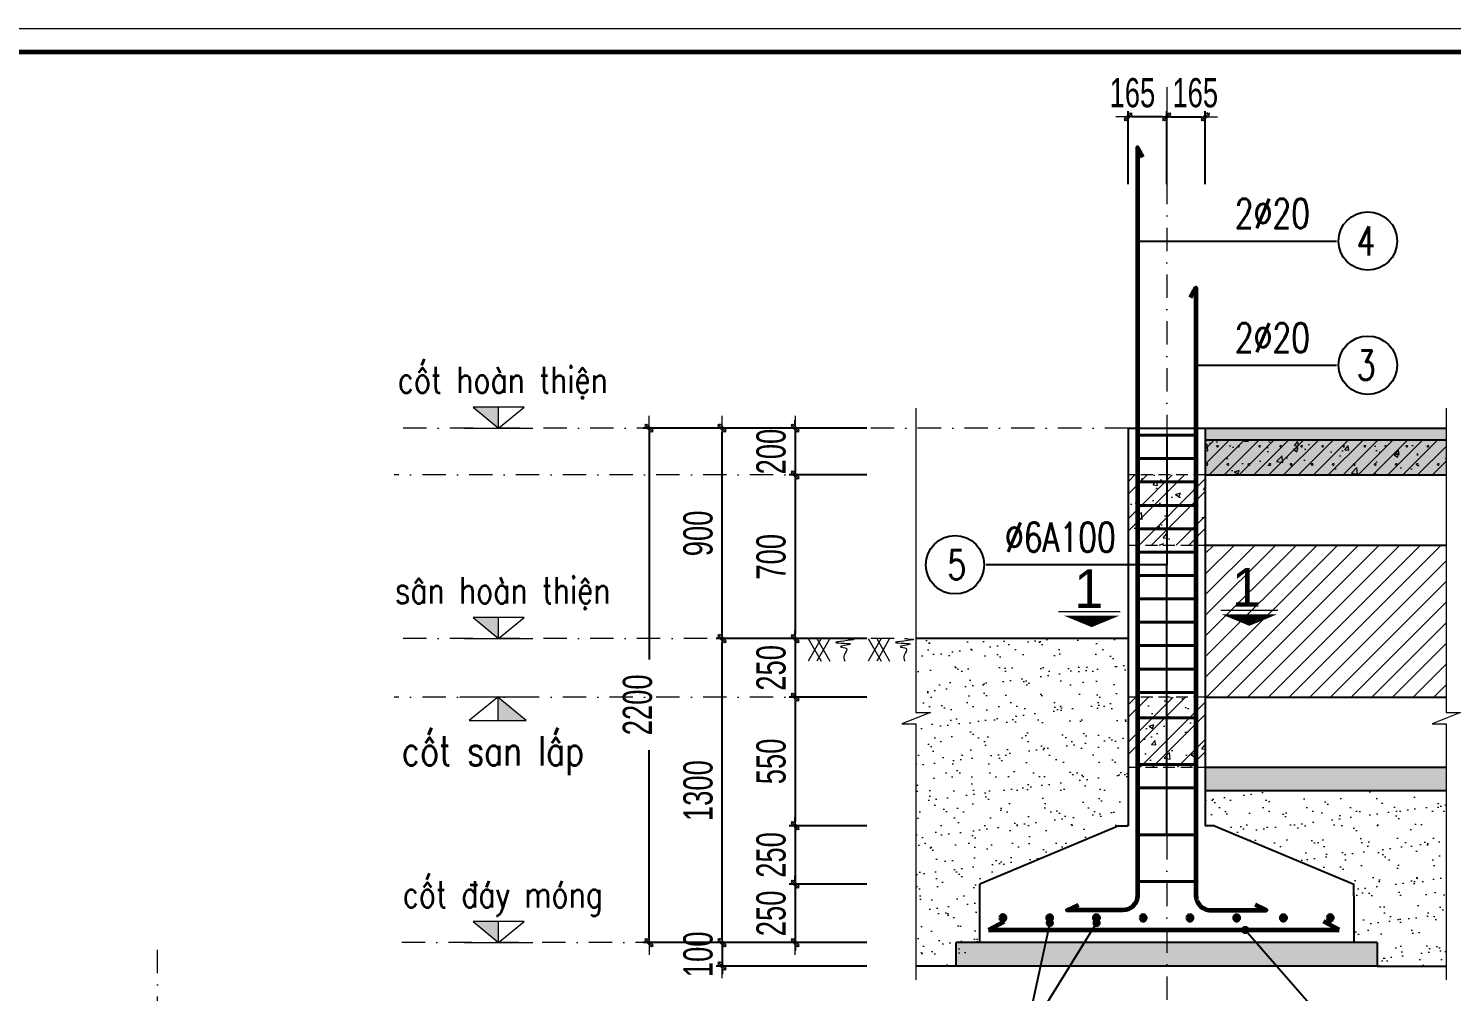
# Model space of a CAD drawing. Header units: millimetres. Extents: x -178395 to 493851, y -561170 to -280028.
# Drawn here: x -61469 to -55382, y -454784 to -450665 of the extents above; entities that cross this region are included whole.
import ezdxf
from ezdxf.enums import TextEntityAlignment as Align

# ---------------------------------------------------------------- set-up
doc = ezdxf.new("R2010")
doc.units = ezdxf.units.MM
doc.header["$MEASUREMENT"] = 0
doc.header["$PDMODE"] = 32
doc.linetypes.add('DASHDOT', pattern=[1, 0.5, -0.25, 0, -0.25])
doc.linetypes.add('HIDDEN', pattern=[0.375, 0.25, -0.125])
doc.layers.get('Defpoints').update_dxf_attribs({"color": 1})
for name, color, linetype, lineweight in [('Khungten_LCDI', 7, 'Continuous', 5), ('LC Dim', 8, 'Continuous', 18), ('LC Hatch', 252, 'Continuous', 9), ('LC Khac', 4, 'Continuous', 9), ('LC MANH DUT', 35, 'HIDDEN', 5), ('LC Net dam2', 6, 'Continuous', 40), ('LC Net dam3', 1, 'Continuous', 60), ('LC Net manh', 133, 'Continuous', 5), ('LC Net thay', 63, 'Continuous', 25), ('LC Net truc', 79, 'DASHDOT', 13), ('LC Text1', 3, 'Continuous', 20), ('LC Text2', 7, 'Continuous', 25)]:
    doc.layers.add(name, color=color, linetype=linetype, lineweight=lineweight)
doc.styles.add('HOATBIF', font='hoatbif.shx', dxfattribs={"width": 0.7})
doc.styles.add('Khungten', font='VHAVAN.TTF', dxfattribs={"width": 0.9, "height": 5000})
doc.styles.add('LC 1', font='VHAVANB.TTF')
doc.styles.add('LC 3', font='vnsimli.shx', dxfattribs={"width": 0.75})
doc.styles.add('T1', font='Vnsimli.shx', dxfattribs={"width": 0.8})
doc.styles.add('Title', font='VHBLACK.TTF', dxfattribs={"width": 0.8})
doc.dimstyles.new('1-100(1-50)', dxfattribs={"dimscale": 50, "dimtxt": 2.5, "dimasz": 0.35, "dimexe": 0.5, "dimexo": 0, "dimgap": 0.8, "dimtad": 1, "dimdec": 0, "dimzin": 0, "dimdsep": 46, "dimtxsty": 'HOATBIF', "dimblk1": 'DOT', "dimblk2": 'DOT', "dimsah": 1, "dimcen": -1, "dimdle": 1, "dimclrd": 256, "dimclre": 256, "dimclrt": 4, "dimadec": 3, "dimazin": 2, "dimtfac": 0.333333, "dimtdec": 0, "dimtix": 1, "dimtmove": 2, "dimatfit": 3, "dimldrblk": 'DOT', "dimfxl": 1, "dimtvp": 0.833333, "dimtolj": 1, "dimtzin": 0, "dimarcsym": 0})
pattern_1 = [(50, (-3e-10, -3e-10), (215.178055, -18.82564), [22.5, -247.5]), (355, (-3e-10, -3e-10), (-41.6254, 225.65764), [18, -198]), (100.4514, (17.93, -1.57), (173.55281, 206.83186), [19.12206, -210.34263]), (46.1842, (-3e-10, 60), (320.17231, -49.6557), [33.75, -371.25]), (96.6356, (26.68, 55.86), (280.39881, 292.23536), [28.68309, -315.5139]), (351.1842, (-3e-10, 60), (280.39858, 292.23558), [27, -297]), (21, (30, 45), (179.072116, -120.78567), [22.5, -247.5]), (326, (30, 45), (72.9946, 217.54501), [18, -198]), (71.4514, (44.92, 34.93), (252.06679, 96.75915), [19.12206, -210.34263]), (37.5, (-3e-10, -3e-10), (3.647957, 99.868156), [0, -195.6, 0, -201, 0, -198.75]), (7.5, (-3e-10, -3e-10), (78.92086, 118.323514), [0, -114.6, 0, -191.1, 0, -75.75]), (327.5, (-66.9, -3e-10), (160.146731, -6.766462), [0, -75, 0, -234, 0, -310.5]), (317.5, (-96.9, -3e-10), (174.95585, 30.031495), [0, -97.5, 0, -155.4, 0, -220.5]), (45, (-3e-10, -3e-10), (-79.549513, 79.549513), []), (45, (53.03, -3e-10), (-79.549513, 79.549513), [])]
pattern_2 = [(0, (0, 0), (0, 5.196152424), [0.125, -2.875]), (0, (0, 0.2165), (0, 5.196152424), [0.125, -2.875]), (120, (0, 0), (-4.5, -2.59807621), [0.125, -2.875]), (120, (0.1875, 0.108), (-4.5, -2.59807621), [0.125, -2.875]), (0, (1.5, 2.598), (0, 5.196152424), [0.125, -2.875]), (0, (1.5, 2.8146), (0, 5.196152424), [0.125, -2.875]), (120, (1.5, 2.598), (-4.5, -2.59807621), [0.125, -2.875]), (120, (1.6875, 2.7063), (-4.5, -2.59807621), [0.125, -2.875]), (60, (0.125, 0), (-4.5, 2.59807621), [0.125, -2.875]), (60, (-0.0625, 0.108), (-4.5, 2.59807621), [0.125, -2.875]), (60, (1.625, -2.598), (-4.5, 2.59807621), [0.125, -2.875]), (60, (1.4375, -2.49), (-4.5, 2.59807621), [0.125, -2.875]), (45, (0, 0), (-1.060660172, 1.060660172), []), (50, (0, 0), (7.172601826, -0.62752135), [0.75, -8.25]), (355, (0, 0), (-1.38751334, 7.52192134), [0.6, -6.6]), (100.4514, (0.598, -0.052), (5.78509382, 6.89439542), [0.6374019, -7.01142112]), (46.1842, (0, 2), (10.67241049, -1.65519014), [1.125, -12.375]), (96.6356, (0.889, 1.862), (9.34662706, 9.7411787), [0.95610288, -10.51713]), (351.1842, (0, 2), (9.34661945, 9.741186), [0.9, -9.9]), (21, (1, 1.5), (5.96907052, -4.02618891), [0.75, -8.25]), (326, (1, 1.5), (2.43315332, 7.25150045), [0.6, -6.6]), (71.4514, (1.4974, 1.1645), (8.40222629, 3.22530497), [0.6374019, -7.01142112]), (37.5, (0, 0), (0.121598553, 3.328938538), [0, -6.52, 0, -6.7, 0, -6.625]), (7.5, (0, 0), (2.630695374, 3.94411712), [0, -3.82, 0, -6.37, 0, -2.525]), (327.5, (-2.23, 0), (5.338224362, -0.225548717), [0, -2.5, 0, -7.8, 0, -10.35]), (317.5, (-3.23, 0), (5.831861693, 1.001049823), [0, -3.25, 0, -5.18, 0, -7.35])]

# ---------------------------------------------------------------- blocks, each defined once
blk = doc.blocks.new('lcdi fix')
at = {"layer": 'Defpoints', "lineweight": 0}
blk.add_lwpolyline([(-1200, -14850), (-1200, 14850), (40800, 14850), (40800, -14850)], close=True, dxfattribs=at)
at = {"layer": 'Khungten_LCDI', "color": 5, "lineweight": 60}
blk.add_lwpolyline([(0, -14650), (0, 14650), (40600, 14650), (40600, -14650)], close=True, dxfattribs=at)
at = {"color": 7, "style": 'Khungten', "width": 0.8}
for tag, p in [('REVISION', (39499, -10746)), ('NGAYHT', (39546, -11609))]:
    blk.add_attdef(tag, text='', height=200, dxfattribs=at).set_placement(p, align=Align.CENTER)
at = {"layer": 'LC Text1', "color": 3, "style": 'LC 1', "width": 1.834006}
for tag, p, p2 in [('TENBANVE1', (36913, -8886), (40339, -8886)), ('TENBANVE2', (36913, -9562), (40339, -9562))]:
    blk.add_attdef(tag, text='', height=250, dxfattribs=at).set_placement(p, p2, align=Align.FIT)
at = {"layer": 'LC Text1', "style": 'Title', "width": 0.7}
blk.add_attdef('SOBANVE', text='', height=250, dxfattribs=at).set_placement((39562, -13896), align=Align.CENTER)
blk = doc.blocks.new('DOT')
at = {"layer": 'LC Dim'}
blk.add_line((-3, 0), (3, 0), dxfattribs=at)
at = {"layer": 'LC Dim', "color": 4}
blk.add_line((-1, -1), (1, 1), dxfattribs=at)
blk.add_lwpolyline([(0.5, 1), (-1, -0.5), (-0.5, -1), (1, 0.5)], close=True, dxfattribs=at)
blk = doc.blocks.new('*D233')
at = {"layer": 'Defpoints', "color": 0, "ltscale": 2, "transparency": 16777216}
for p in [(-56765.3, -451043.4), (-56765.3, -451331.6), (-56600.3, -451331.6)]:
    blk.add_point(p, dxfattribs=at)
at = {"layer": 'LC Dim', "lineweight": -2, "ltscale": 2, "transparency": 16777216}
for p, q in [((-56765.3, -451331.6), (-56765.3, -451018.4)), ((-56617.8, -451043.4), (-56747.8, -451043.4)), ((-56600.3, -451331.6), (-56600.3, -451018.4))]:
    blk.add_line(p, q, dxfattribs=at)
at = {"layer": 'LC Dim', "lineweight": -2, "ltscale": 2, "transparency": 16777216, "xscale": 17.5, "yscale": 17.5, "zscale": 17.5, "rotation": 180}
blk.add_blockref('DOT', (-56765.3, -451043.4), dxfattribs=at)
at = {"layer": 'LC Dim', "lineweight": -2, "ltscale": 2, "transparency": 16777216, "xscale": 17.5, "yscale": 17.5, "zscale": 17.5}
blk.add_blockref('DOT', (-56600.3, -451043.4), dxfattribs=at)
at = {"layer": 'LC Dim', "color": 4, "ltscale": 2, "transparency": 16777216, "insert": (-56747.1, -450940.9), "char_height": 125, "attachment_point": 5, "style": 'HOATBIF'}
blk.add_mtext('\\A1;165', dxfattribs=at)
blk = doc.blocks.new('_Dot')
at = {"color": 0, "linetype": 'ByBlock', "lineweight": -2}
blk.add_line((-0.5, 0), (-1, 0), dxfattribs=at)
at = {"color": 0, "linetype": 'ByBlock', "const_width": 0.5}
blk.add_lwpolyline([(-0.25, 0, 1), (0.25, 0, 1)], format="xyb", close=True, dxfattribs=at)
blk = doc.blocks.new('*D189')
at = {"layer": 'Defpoints', "color": 0, "ltscale": 2, "transparency": 16777216}
for p in [(-56435.3, -451043.4), (-56600.3, -451331.6), (-56435.3, -451331.6)]:
    blk.add_point(p, dxfattribs=at)
at = {"layer": 'LC Dim', "lineweight": -2, "ltscale": 2, "transparency": 16777216}
for p, q in [((-56600.3, -451331.6), (-56600.3, -451018.4)), ((-56582.8, -451043.4), (-56452.8, -451043.4)), ((-56435.3, -451331.6), (-56435.3, -451018.4))]:
    blk.add_line(p, q, dxfattribs=at)
at = {"layer": 'LC Dim', "lineweight": -2, "ltscale": 2, "transparency": 16777216, "xscale": 17.5, "yscale": 17.5, "zscale": 17.5, "rotation": 180}
blk.add_blockref('DOT', (-56600.3, -451043.4), dxfattribs=at)
at = {"layer": 'LC Dim', "lineweight": -2, "ltscale": 2, "transparency": 16777216, "xscale": 17.5, "yscale": 17.5, "zscale": 17.5}
blk.add_blockref('DOT', (-56435.3, -451043.4), dxfattribs=at)
at = {"layer": 'LC Dim', "color": 4, "ltscale": 2, "transparency": 16777216, "insert": (-56478.1, -450940.9), "char_height": 125, "attachment_point": 5, "style": 'HOATBIF'}
blk.add_mtext('\\A1;165', dxfattribs=at)
blk = doc.blocks.new('theptron1')
at = {"layer": 'LC Net dam3'}
for p, q in [((-0.5, 0), (0.5, 0)), ((-0.35, 0.35), (0.35, -0.35)), ((0.35, 0.35), (-0.35, -0.35)), ((0, 0.5), (0, -0.5))]:
    blk.add_line(p, q, dxfattribs=at)
blk.add_circle((0, 0), 0.5, dxfattribs=at)
blk = doc.blocks.new('*U128')
at = {"layer": 'LC Dim', "xscale": 19.6923076923333, "yscale": 19.6923076923333, "zscale": 19.6923076923333}
blk.add_blockref('theptron1', (0, 0), dxfattribs=at)
blk = doc.blocks.new('*U127')
at = {"layer": 'LC Dim', "color": 0, "linetype": 'ByBlock', "lineweight": -2}
for p in [(0, 0), (200, 0), (400, 0), (600, 0), (800, 0), (1000, 0), (1200, 0)]:
    blk.add_blockref('*U128', p, dxfattribs=at)
at = {"layer": 'LC Dim', "color": 0, "linetype": 'ByBlock', "lineweight": -2, "transparency": 16777216}
blk.add_blockref('*U128', (1400, 0), dxfattribs=at)
blk = doc.blocks.new('*D195')
at = {"layer": 'Defpoints', "color": 0, "ltscale": 2, "transparency": 16777216}
for p in [(-57883.3, -454574.8), (-58502.1, -454674.8), (-57883.3, -454674.8)]:
    blk.add_point(p, dxfattribs=at)
at = {"layer": 'LC Dim', "lineweight": -2, "ltscale": 2, "transparency": 16777216}
for p, q in [((-57883.3, -454574.8), (-58527.1, -454574.8)), ((-58502.1, -454557.3), (-58502.1, -454539.8)), ((-58502.1, -454574.8), (-58502.1, -454674.8)), ((-57883.3, -454674.8), (-58527.1, -454674.8)), ((-58502.1, -454692.3), (-58502.1, -454709.8))]:
    blk.add_line(p, q, dxfattribs=at)
at = {"layer": 'LC Dim', "lineweight": -2, "ltscale": 2, "transparency": 16777216, "xscale": 17.5, "yscale": 17.5, "zscale": 17.5}
for p, rotation in [((-58502.1, -454574.8), 270), ((-58502.1, -454674.8), 90)]:
    blk.add_blockref('DOT', p, dxfattribs=dict(at, rotation=rotation))
at = {"layer": 'LC Dim', "color": 4, "ltscale": 2, "transparency": 16777216, "insert": (-58604.6, -454624.8), "char_height": 125, "attachment_point": 5, "rotation": 90, "style": 'HOATBIF'}
blk.add_mtext('\\A1;100', dxfattribs=at)
blk = doc.blocks.new('*D196')
at = {"layer": 'Defpoints', "color": 0, "ltscale": 2, "transparency": 16777216}
for p in [(-58502.1, -453274.8), (-57883.3, -453274.8), (-57883.3, -454574.8)]:
    blk.add_point(p, dxfattribs=at)
at = {"layer": 'LC Dim', "lineweight": -2, "ltscale": 2, "transparency": 16777216}
for p, q in [((-57883.3, -453274.8), (-58527.1, -453274.8)), ((-58502.1, -454557.3), (-58502.1, -453292.3)), ((-57883.3, -454574.8), (-58527.1, -454574.8))]:
    blk.add_line(p, q, dxfattribs=at)
at = {"layer": 'LC Dim', "lineweight": -2, "ltscale": 2, "transparency": 16777216, "xscale": 17.5, "yscale": 17.5, "zscale": 17.5}
for p, rotation in [((-58502.1, -453274.8), 90), ((-58502.1, -454574.8), 270)]:
    blk.add_blockref('DOT', p, dxfattribs=dict(at, rotation=rotation))
at = {"layer": 'LC Dim', "color": 4, "ltscale": 2, "transparency": 16777216, "insert": (-58604.6, -453924.8), "char_height": 125, "attachment_point": 5, "rotation": 90, "style": 'HOATBIF'}
blk.add_mtext('\\A1;1300', dxfattribs=at)
blk = doc.blocks.new('*D197')
at = {"layer": 'Defpoints', "color": 0, "ltscale": 2, "transparency": 16777216}
for p in [(-58502.1, -452374.8), (-57883.3, -452374.8), (-57883.3, -453274.8)]:
    blk.add_point(p, dxfattribs=at)
at = {"layer": 'LC Dim', "lineweight": -2, "ltscale": 2, "transparency": 16777216}
for p, q in [((-57883.3, -452374.8), (-58527.1, -452374.8)), ((-58502.1, -453257.3), (-58502.1, -452392.3)), ((-57883.3, -453274.8), (-58527.1, -453274.8))]:
    blk.add_line(p, q, dxfattribs=at)
at = {"layer": 'LC Dim', "lineweight": -2, "ltscale": 2, "transparency": 16777216, "xscale": 17.5, "yscale": 17.5, "zscale": 17.5}
for p, rotation in [((-58502.1, -452374.8), 90), ((-58502.1, -453274.8), 270)]:
    blk.add_blockref('DOT', p, dxfattribs=dict(at, rotation=rotation))
at = {"layer": 'LC Dim', "color": 4, "ltscale": 2, "transparency": 16777216, "insert": (-58604.6, -452824.8), "char_height": 125, "attachment_point": 5, "rotation": 90, "style": 'HOATBIF'}
blk.add_mtext('\\A1;900', dxfattribs=at)
blk = doc.blocks.new('Caodo1')
at = {"layer": 'LC Text1'}
blk.add_hatch(color=4, dxfattribs=at).paths.add_polyline_path([(0, 200), (0, 0), (243, 200)])
at = {"layer": 'LC Text1', "color": 4}
for p, q in [((0, 0), (0, 200)), ((324, 0), (-324, 0))]:
    blk.add_line(p, q, dxfattribs=at)
blk.add_lwpolyline([(-243, 200), (243, 200), (0, 0), (0, 0)], close=True, dxfattribs=at)
at = {"layer": 'LC Text1', "color": 4, "style": 'T1', "width": 0.8}
blk.add_attdef('%%P0,00', text='', height=250, dxfattribs=at).set_placement((-39, 460), align=Align.MIDDLE_CENTER)
blk = doc.blocks.new('mat dat')
at = {"layer": 'LC Net manh'}
for p, q in [((2, 0), (3.73, -3)), ((3.73, 0), (2, -3)), ((3.15, 0), (4.88, -3)), ((4.88, 0), (3.15, -3))]:
    blk.add_line(p, q, dxfattribs=at)
blk.add_spline([(0, 0), (-1.21, -0.12), (1.21, -0.52), (-0.75, -0.75), (0.58, -1.1), (-0.23, -1.33), (0.06, -2.19), (0, -3)], degree=3, dxfattribs=at)
blk = doc.blocks.new('*U126')
at = {"layer": 'LC Khac', "xscale": 32.00000000005184, "yscale": 32.00000000005184, "zscale": 32.00000000005184}
blk.add_blockref('mat dat', (-56.7, 48), dxfattribs=at)
blk = doc.blocks.new('*U125')
at = {"layer": 'LC Dim', "color": 0, "linetype": 'ByBlock', "lineweight": -2}
for p in [(0, 0), (256, 0)]:
    blk.add_blockref('*U126', p, dxfattribs=at)
blk = doc.blocks.new('*D198')
at = {"layer": 'Defpoints', "color": 0, "ltscale": 2, "transparency": 16777216}
for p in [(-57883.3, -452374.8), (-58814.6, -454574.8), (-57883.3, -454574.8)]:
    blk.add_point(p, dxfattribs=at)
at = {"layer": 'LC Dim', "lineweight": -2, "ltscale": 2, "transparency": 16777216}
for p, q in [((-57883.3, -452374.8), (-58839.6, -452374.8)), ((-58814.6, -452392.3), (-58814.6, -453363.8)), ((-58814.6, -454557.3), (-58814.6, -453752.1)), ((-57883.3, -454574.8), (-58839.6, -454574.8))]:
    blk.add_line(p, q, dxfattribs=at)
at = {"layer": 'LC Dim', "lineweight": -2, "ltscale": 2, "transparency": 16777216, "xscale": 17.5, "yscale": 17.5, "zscale": 17.5}
for p, rotation in [((-58814.6, -452374.8), 90), ((-58814.6, -454574.8), 270)]:
    blk.add_blockref('DOT', p, dxfattribs=dict(at, rotation=rotation))
at = {"layer": 'LC Dim', "color": 4, "ltscale": 2, "transparency": 16777216, "insert": (-58863.6, -453557.9), "char_height": 125, "attachment_point": 5, "rotation": 90, "style": 'HOATBIF'}
blk.add_mtext('\\A1;2200', dxfattribs=at)
blk = doc.blocks.new('*D199')
at = {"layer": 'Defpoints', "color": 0, "transparency": 16777216}
for p in [(-57883.3, -453524.8), (-58189.6, -454074.8), (-57883.3, -454074.8)]:
    blk.add_point(p, dxfattribs=at)
at = {"layer": 'LC Dim', "lineweight": -2, "transparency": 16777216}
for p, q in [((-57883.3, -453524.8), (-58214.6, -453524.8)), ((-58189.6, -453542.3), (-58189.6, -454057.3)), ((-57883.3, -454074.8), (-58214.6, -454074.8))]:
    blk.add_line(p, q, dxfattribs=at)
at = {"layer": 'LC Dim', "lineweight": -2, "transparency": 16777216, "xscale": 17.5, "yscale": 17.5, "zscale": 17.5}
for p, rotation in [((-58189.6, -453524.8), 90), ((-58189.6, -454074.8), 270)]:
    blk.add_blockref('DOT', p, dxfattribs=dict(at, rotation=rotation))
at = {"layer": 'LC Dim', "color": 4, "transparency": 16777216, "insert": (-58292.1, -453799.8), "char_height": 125, "attachment_point": 5, "rotation": 90, "style": 'HOATBIF'}
blk.add_mtext('\\A1;550', dxfattribs=at)
blk = doc.blocks.new('*D200')
at = {"layer": 'Defpoints', "color": 0, "transparency": 16777216}
for p in [(-57883.3, -454074.8), (-58189.6, -454324.8), (-57883.3, -454324.8)]:
    blk.add_point(p, dxfattribs=at)
at = {"layer": 'LC Dim', "lineweight": -2, "transparency": 16777216}
for p, q in [((-57883.3, -454074.8), (-58214.6, -454074.8)), ((-58189.6, -454057.3), (-58189.6, -454039.8)), ((-58189.6, -454074.8), (-58189.6, -454324.8)), ((-57883.3, -454324.8), (-58214.6, -454324.8)), ((-58189.6, -454342.3), (-58189.6, -454359.8))]:
    blk.add_line(p, q, dxfattribs=at)
at = {"layer": 'LC Dim', "lineweight": -2, "transparency": 16777216, "xscale": 17.5, "yscale": 17.5, "zscale": 17.5}
for p, rotation in [((-58189.6, -454074.8), 270), ((-58189.6, -454324.8), 90)]:
    blk.add_blockref('DOT', p, dxfattribs=dict(at, rotation=rotation))
at = {"layer": 'LC Dim', "color": 4, "transparency": 16777216, "insert": (-58292.1, -454199.8), "char_height": 125, "attachment_point": 5, "rotation": 90, "style": 'HOATBIF'}
blk.add_mtext('\\A1;250', dxfattribs=at)
blk = doc.blocks.new('*D201')
at = {"layer": 'Defpoints', "color": 0, "transparency": 16777216}
for p in [(-57883.3, -454324.8), (-58189.6, -454574.8), (-57883.3, -454574.8)]:
    blk.add_point(p, dxfattribs=at)
at = {"layer": 'LC Dim', "lineweight": -2, "transparency": 16777216}
for p, q in [((-57883.3, -454324.8), (-58214.6, -454324.8)), ((-58189.6, -454307.3), (-58189.6, -454289.8)), ((-58189.6, -454324.8), (-58189.6, -454574.8)), ((-57883.3, -454574.8), (-58214.6, -454574.8)), ((-58189.6, -454592.3), (-58189.6, -454609.8))]:
    blk.add_line(p, q, dxfattribs=at)
at = {"layer": 'LC Dim', "lineweight": -2, "transparency": 16777216, "xscale": 17.5, "yscale": 17.5, "zscale": 17.5}
for p, rotation in [((-58189.6, -454324.8), 270), ((-58189.6, -454574.8), 90)]:
    blk.add_blockref('DOT', p, dxfattribs=dict(at, rotation=rotation))
at = {"layer": 'LC Dim', "color": 4, "transparency": 16777216, "insert": (-58292.1, -454449.8), "char_height": 125, "attachment_point": 5, "rotation": 90, "style": 'HOATBIF'}
blk.add_mtext('\\A1;250', dxfattribs=at)
blk = doc.blocks.new('*D234')
at = {"layer": 'Defpoints', "color": 0, "transparency": 16777216}
for p in [(-57945.9, -453274.8), (-58189.6, -453524.8), (-57945.9, -453524.8)]:
    blk.add_point(p, dxfattribs=at)
at = {"layer": 'LC Dim', "lineweight": -2, "transparency": 16777216}
for p, q in [((-58189.6, -453257.3), (-58189.6, -453239.8)), ((-57945.9, -453274.8), (-58214.6, -453274.8)), ((-58189.6, -453274.8), (-58189.6, -453524.8)), ((-57945.9, -453524.8), (-58214.6, -453524.8)), ((-58189.6, -453542.3), (-58189.6, -453559.8))]:
    blk.add_line(p, q, dxfattribs=at)
at = {"layer": 'LC Dim', "lineweight": -2, "transparency": 16777216, "xscale": 17.5, "yscale": 17.5, "zscale": 17.5}
for p, rotation in [((-58189.6, -453274.8), 270), ((-58189.6, -453524.8), 90)]:
    blk.add_blockref('DOT', p, dxfattribs=dict(at, rotation=rotation))
at = {"layer": 'LC Dim', "color": 4, "transparency": 16777216, "insert": (-58292.1, -453399.8), "char_height": 125, "attachment_point": 5, "rotation": 90, "style": 'HOATBIF'}
blk.add_mtext('\\A1;250', dxfattribs=at)
blk = doc.blocks.new('*D235')
at = {"layer": 'Defpoints', "color": 0, "transparency": 16777216}
for p in [(-57883.3, -452374.8), (-58189.6, -452574.8), (-57883.3, -452574.8)]:
    blk.add_point(p, dxfattribs=at)
at = {"layer": 'LC Dim', "lineweight": -2, "transparency": 16777216}
for p, q in [((-57883.3, -452374.8), (-58214.6, -452374.8)), ((-58189.6, -452357.3), (-58189.6, -452339.8)), ((-58189.6, -452374.8), (-58189.6, -452574.8)), ((-57883.3, -452574.8), (-58214.6, -452574.8)), ((-58189.6, -452592.3), (-58189.6, -452609.8))]:
    blk.add_line(p, q, dxfattribs=at)
at = {"layer": 'LC Dim', "lineweight": -2, "transparency": 16777216, "xscale": 17.5, "yscale": 17.5, "zscale": 17.5}
for p, rotation in [((-58189.6, -452374.8), 270), ((-58189.6, -452574.8), 90)]:
    blk.add_blockref('DOT', p, dxfattribs=dict(at, rotation=rotation))
at = {"layer": 'LC Dim', "color": 4, "transparency": 16777216, "insert": (-58292.1, -452474.8), "char_height": 125, "attachment_point": 5, "rotation": 90, "style": 'HOATBIF'}
blk.add_mtext('\\A1;200', dxfattribs=at)
blk = doc.blocks.new('*D236')
at = {"layer": 'Defpoints', "color": 0, "transparency": 16777216}
for p in [(-57883.3, -452574.8), (-58189.6, -453274.8), (-57883.3, -453274.8)]:
    blk.add_point(p, dxfattribs=at)
at = {"layer": 'LC Dim', "lineweight": -2, "transparency": 16777216}
for p, q in [((-57883.3, -452574.8), (-58214.6, -452574.8)), ((-58189.6, -452592.3), (-58189.6, -453257.3)), ((-57883.3, -453274.8), (-58214.6, -453274.8))]:
    blk.add_line(p, q, dxfattribs=at)
at = {"layer": 'LC Dim', "lineweight": -2, "transparency": 16777216, "xscale": 17.5, "yscale": 17.5, "zscale": 17.5}
for p, rotation in [((-58189.6, -452574.8), 90), ((-58189.6, -453274.8), 270)]:
    blk.add_blockref('DOT', p, dxfattribs=dict(at, rotation=rotation))
at = {"layer": 'LC Dim', "color": 4, "transparency": 16777216, "insert": (-58292.1, -452924.8), "char_height": 125, "attachment_point": 5, "rotation": 90, "style": 'HOATBIF'}
blk.add_mtext('\\A1;700', dxfattribs=at)

msp = doc.modelspace()

# ---------------------------------------------------------------- hatches: boundary and pattern name
at = {"layer": 'LC Hatch'}
h = msp.add_hatch(dxfattribs=at)
h.set_pattern_fill('AR-CONC', color=256, scale=10, style=0)
h.set_pattern_definition([(50, (-170250.974, -379989.956), (71.726018, -6.275213), [7.5, -82.5]), (355, (-170250.974, -379989.956), (-13.875133, 75.219213), [6, -66]), (100.4514, (-170245, -379990.48), (57.850938, 68.943954), [6.37402, -70.11421]), (46.1842, (-170250.97, -379969.96), (106.724105, -16.5519), [11.25, -123.75]), (96.6356, (-170242.08, -379971.33), (93.46627, 97.41179), [9.56103, -105.1713]), (351.1842, (-170250.97, -379969.96), (93.466195, 97.41186), [9, -99]), (21, (-170240.974, -379974.956), (59.690705, -40.26189), [7.5, -82.5]), (326, (-170240.974, -379974.956), (24.331533, 72.515005), [6, -66]), (71.4514, (-170236, -379978.31), (84.022263, 32.25305), [6.37402, -70.11421]), (37.5, (-170250.974, -379989.956), (1.2159855, 33.2893854), [0, -65.2, 0, -67, 0, -66.25]), (7.5, (-170250.974, -379989.956), (26.306954, 39.441171), [0, -38.2, 0, -63.7, 0, -25.25]), (327.5, (-170273.274, -379989.956), (53.3822436, -2.255487), [0, -25, 0, -78, 0, -103.5]), (317.5, (-170283.274, -379989.956), (58.318617, 10.010498), [0, -32.5, 0, -51.8, 0, -73.5])])
h.paths.add_polyline_path([(-56435.3, -452374.8), (-56435.3, -452424.8), (-55404.9, -452424.8), (-55404.9, -452374.8)])
h.paths.add_polyline_path([(-55404.9, -453924.8), (-55404.9, -453824.8), (-56435.3, -453824.8), (-56435.3, -453924.8)])
at = {"layer": 'LC Hatch', "ltscale": 250}
h = msp.add_hatch(dxfattribs=at)
h.set_pattern_fill('BETONG', color=256, pattern_type=2)
h.set_pattern_definition(pattern_2)
h.paths.add_polyline_path([(-55404.9, -452424.8), (-56435.3, -452424.8), (-56435.3, -452574.8), (-55404.9, -452574.8)])
h = msp.add_hatch(dxfattribs=at)
h.set_pattern_fill('BETONG', color=256, pattern_type=2)
h.set_pattern_definition(pattern_2)
h.paths.add_polyline_path([(-55404.9, -452424.8), (-56435.3, -452424.8), (-56435.3, -452574.8), (-55404.9, -452574.8)])
h = msp.add_hatch(dxfattribs=at)
h.set_pattern_fill('BETONG', color=256, scale=30, double=1, pattern_type=2)
h.set_pattern_definition([(0, (-3e-10, -3e-10), (0, 155.884573), [3.75, -86.25]), (0, (-3e-10, 6.5), (0, 155.884573), [3.75, -86.25]), (120, (-3e-10, -3e-10), (-135, -77.942286), [3.75, -86.25]), (120, (5.62, 3.25), (-135, -77.942286), [3.75, -86.25]), (0, (45, 77.94), (0, 155.884573), [3.75, -86.25]), (0, (45, 84.44), (0, 155.884573), [3.75, -86.25]), (120, (45, 77.94), (-135, -77.942286), [3.75, -86.25]), (120, (50.62, 81.19), (-135, -77.942286), [3.75, -86.25]), (60, (3.75, -3e-10), (-135, 77.942286), [3.75, -86.25]), (60, (-1.88, 3.25), (-135, 77.942286), [3.75, -86.25]), (60, (48.75, -77.94), (-135, 77.942286), [3.75, -86.25]), (60, (43.12, -74.7), (-135, 77.942286), [3.75, -86.25]), (45, (-3e-10, -3e-10), (-31.819805, 31.819805), []), (50, (-3e-10, -3e-10), (215.178055, -18.82564), [22.5, -247.5]), (355, (-3e-10, -3e-10), (-41.6254, 225.65764), [18, -198]), (100.4514, (17.93, -1.57), (173.55281, 206.83186), [19.12206, -210.34263]), (46.1842, (-3e-10, 60), (320.17231, -49.6557), [33.75, -371.25]), (96.6356, (26.68, 55.86), (280.39881, 292.23536), [28.68309, -315.5139]), (351.1842, (-3e-10, 60), (280.39858, 292.23558), [27, -297]), (21, (30, 45), (179.072116, -120.78567), [22.5, -247.5]), (326, (30, 45), (72.9946, 217.54501), [18, -198]), (71.4514, (44.92, 34.93), (252.06679, 96.75915), [19.12206, -210.34263]), (37.5, (-3e-10, -3e-10), (3.647957, 99.868156), [0, -195.6, 0, -201, 0, -198.75]), (7.5, (-3e-10, -3e-10), (78.92086, 118.323514), [0, -114.6, 0, -191.1, 0, -75.75]), (327.5, (-66.9, -3e-10), (160.146731, -6.766462), [0, -75, 0, -234, 0, -310.5]), (317.5, (-96.9, -3e-10), (174.95585, 30.031495), [0, -97.5, 0, -155.4, 0, -220.5])])
h.paths.add_polyline_path([(-55404.9, -452574.8), (-55404.9, -452424.8), (-56435.3, -452424.8), (-56435.3, -452574.8)])
at = {"layer": 'LC Hatch', "ltscale": 2}
h = msp.add_hatch(dxfattribs=at)
h.set_pattern_fill('BTCT', color=256, scale=30)
h.set_pattern_definition(pattern_1)
h.paths.add_polyline_path([(-56765.3, -452874.8), (-56435.3, -452874.8), (-56435.3, -452574.8), (-56765.3, -452574.8)])
h = msp.add_hatch(dxfattribs=at)
h.set_pattern_fill('ANSI31', color=256, scale=20, angle=90)
h.set_pattern_definition([(45, (-170250.974, -373333.083), (-44.194174, 44.194174), [])])
h.paths.add_polyline_path([(-56435.3, -452874.8), (-56435.3, -453374.8), (-56435.3, -453524.8), (-55404.9, -453524.8), (-55404.9, -452874.8)])
h.paths.add_polyline_path([(-56363.1, -453178.8), (-56155.5, -453178.8), (-56155.5, -452931.3), (-56363.1, -452931.3)], flags=24)
at = {"layer": 'LC Hatch'}
h = msp.add_hatch(dxfattribs=at)
h.set_pattern_fill('AR-SAND', color=256, scale=60)
h.set_pattern_definition([(37.5, (-170250.97, -380089.96), (-3.7796, 115.609426), [0, -91.2, 0, -102, 0, -97.5]), (7.5, (-170250.97, -380089.96), (106.1866, 169.32876), [0, -49.2, 0, -82.2, 0, -31.5]), (327.5, (-170324.77, -380089.96), (186.84851, 0.33954), [0, -30, 0, -108, 0, -141]), (317.5, (-170324.77, -380089.96), (180.3676, 52.66053), [0, -15, 0, -70.8, 0, -81])])
h.paths.add_polyline_path([(-57611, -453690.9), (-57732.7, -453739.1), (-57672.7, -453739.1), (-57672.7, -454674.8), (-57500.3, -454674.8), (-57400.3, -454674.8), (-57400.3, -454324.8), (-56805.3, -454074.8), (-56765.3, -454074.8), (-56765.3, -453474.8), (-56765.3, -453274.8), (-57672.7, -453274.8), (-57672.7, -453690.9)])
h.paths.add_polyline_path([(-56435.3, -453924.8), (-56435.3, -454074.8), (-56395.3, -454074.8), (-55800.3, -454324.8), (-55800.3, -454571), (-55720.6, -454574.8), (-55700.3, -454674.8), (-55404.9, -454674.8), (-55404.9, -453924.8)])
at = {"layer": 'LC Hatch', "ltscale": 2}
h = msp.add_hatch(dxfattribs=at)
h.set_pattern_fill('BTCT', color=256, scale=30)
h.set_pattern_definition(pattern_1)
h.paths.add_polyline_path([(-56765.3, -453824.8), (-56435.3, -453824.8), (-56435.3, -453524.8), (-56765.3, -453524.8)])
h = msp.add_hatch(dxfattribs=at)
h.set_pattern_fill('AR-CONC', color=256, scale=10, style=0)
h.set_pattern_definition([(50, (-155816.51, -276615.386), (71.726018, -6.275213), [7.5, -82.5]), (355, (-155816.51, -276615.386), (-13.875133, 75.219213), [6, -66]), (100.4514, (-155810.53, -276615.91), (57.850938, 68.943954), [6.37402, -70.11421]), (46.1842, (-155816.51, -276595.39), (106.724105, -16.5519), [11.25, -123.75]), (96.6356, (-155807.61, -276596.77), (93.46627, 97.411787), [9.56103, -105.1713]), (351.1842, (-155816.51, -276595.39), (93.466195, 97.41186), [9, -99]), (21, (-155806.51, -276600.386), (59.690705, -40.261889), [7.5, -82.5]), (326, (-155806.51, -276600.386), (24.331533, 72.515005), [6, -66]), (71.4514, (-155801.534, -276603.74), (84.022263, 32.25305), [6.37402, -70.11421]), (37.5, (-155816.509, -276615.386), (1.2159855, 33.2893854), [0, -65.2, 0, -67, 0, -66.25]), (7.5, (-155816.51, -276615.386), (26.306954, 39.441171), [0, -38.2, 0, -63.7, 0, -25.25]), (327.5, (-155838.809, -276615.386), (53.3822436, -2.255487), [0, -25, 0, -78, 0, -103.5]), (317.5, (-155848.81, -276615.386), (58.318617, 10.010498), [0, -32.5, 0, -51.8, 0, -73.5])])
h.paths.add_polyline_path([(-57500.3, -454574.8), (-55700.3, -454574.8), (-55700.3, -454674.8), (-57500.3, -454674.8)])

# ---------------------------------------------------------------- linework, layer by layer
at = {"layer": 'LC Khac', "color": 1, "ltscale": 2}
for p, q in [((-57062.5, -453158.6), (-56799.8, -453158.6)), ((-56368.2, -453153), (-56125.5, -453153))]:
    msp.add_line(p, q, dxfattribs=at)
for points in [[(-56921.2, -453225.6, 0, 235.7, 0), (-56921.2, -453176.9, 137.5, 137.5, 0)], [(-56246.9, -453220, 0, 235.7, 0), (-56246.9, -453171.3, 137.5, 137.5, 0)]]:
    msp.add_lwpolyline(points, format="xyseb", dxfattribs=at)
at = {"layer": 'LC MANH DUT', "ltscale": 200}
for points in [[(-56765.3, -452874.8), (-56435.3, -452874.8), (-56435.3, -452574.8), (-56765.3, -452574.8)], [(-56765.3, -453824.8), (-56435.3, -453824.8), (-56435.3, -453524.8), (-56765.3, -453524.8)]]:
    msp.add_lwpolyline(points, close=True, dxfattribs=at)
at = {"layer": 'LC Net dam2', "ltscale": 2}
for p, q in [((-56725.3, -452404.8), (-56475.3, -452404.8)), ((-56725.3, -452504.8), (-56475.3, -452504.8)), ((-56725.3, -452504.8), (-56475.3, -452504.8)), ((-56725.3, -452604.8), (-56475.3, -452604.8)), ((-56725.3, -452604.8), (-56475.3, -452604.8)), ((-56725.3, -452704.8), (-56475.3, -452704.8)), ((-56725.3, -452704.8), (-56475.3, -452704.8)), ((-56725.3, -452804.8), (-56475.3, -452804.8)), ((-56725.3, -452804.8), (-56475.3, -452804.8)), ((-56725.3, -452904.8), (-56475.3, -452904.8)), ((-56725.3, -452904.8), (-56475.3, -452904.8)), ((-56725.3, -453004.8), (-56475.3, -453004.8)), ((-56725.3, -453004.8), (-56475.3, -453004.8)), ((-56725.3, -453104.8), (-56475.3, -453104.8)), ((-56725.3, -453104.8), (-56475.3, -453104.8)), ((-56725.3, -453204.8), (-56475.3, -453204.8)), ((-56725.3, -453204.8), (-56475.3, -453204.8)), ((-56725.3, -453304.8), (-56475.3, -453304.8)), ((-56725.3, -453304.8), (-56475.3, -453304.8)), ((-56725.3, -453404.8), (-56475.3, -453404.8)), ((-56725.3, -453404.8), (-56475.3, -453404.8)), ((-56725.3, -453504.8), (-56475.3, -453504.8)), ((-56725.3, -453504.8), (-56475.3, -453504.8)), ((-56725.3, -453613.2), (-56475.3, -453613.2)), ((-56725.3, -453613.2), (-56475.3, -453613.2)), ((-56725.3, -453813.2), (-56475.3, -453813.2)), ((-56725.3, -453813.2), (-56475.3, -453813.2)), ((-56725.3, -453913.2), (-56475.3, -453913.2)), ((-56725.3, -453913.2), (-56475.3, -453913.2)), ((-56725.3, -454113.2), (-56475.3, -454113.2)), ((-56725.3, -454113.2), (-56475.3, -454113.2)), ((-56725.3, -454313.2), (-56475.3, -454313.2))]:
    msp.add_line(p, q, dxfattribs=at)
at = {"layer": 'LC Net dam3'}
for p, q in [((-57362.2, -454520.6), (-57295.1, -454484.4)), ((-57362.2, -454520.6), (-55863.1, -454520.6)), ((-55863.1, -454520.6), (-55930.2, -454484.4))]:
    msp.add_line(p, q, dxfattribs=at)
msp.add_lwpolyline([(-56702.4, -451215.9), (-56725.3, -451174.8), (-56725.3, -454373.4), (-56725.3, -454373.4, -0.414214), (-56787.8, -454435.9), (-57025.5, -454435.9), (-56977.9, -454412.5)], format="xyb", dxfattribs=at)
for points in [[(-56498.1, -451815.9), (-56475.3, -451774.8), (-56475.3, -454378)], [(-56412.7, -454435.9), (-56175, -454435.9), (-56222.6, -454412.5)]]:
    msp.add_lwpolyline(points, dxfattribs=at)
msp.add_arc((-56412.6, -454373.1), 62.9, 175.50984, 269.87575, dxfattribs=at)
at = {"layer": 'LC Net manh', "ltscale": 2}
for points in [[(-57672.7, -452289.3), (-57672.7, -453590.9), (-57611, -453590.9), (-57732.7, -453639.1), (-57672.7, -453639.1), (-57672.7, -454733.6)], [(-55404.9, -452289.3), (-55404.9, -453590.9), (-55343.3, -453590.9), (-55464.9, -453639.1), (-55404.9, -453639.1), (-55404.9, -454733.6)]]:
    msp.add_lwpolyline(points, dxfattribs=at)
at = {"layer": 'LC Net thay', "linetype": 'Continuous', "ltscale": 1000}
for p, q in [((-56765.3, -452374.8), (-56435.3, -452374.8)), ((-56765.3, -452374.8), (-56765.3, -453374.8)), ((-56435.3, -452374.8), (-56435.3, -453374.8)), ((-56435.3, -452374.8), (-55404.9, -452374.8)), ((-56435.3, -452424.8), (-55404.9, -452424.8)), ((-56435.3, -452574.8), (-55404.9, -452574.8)), ((-56435.3, -452874.8), (-55404.9, -452874.8)), ((-56765.3, -453274.8), (-57672.7, -453274.8)), ((-56765.3, -453374.8), (-56765.3, -454074.8)), ((-56435.3, -453374.8), (-56435.3, -454074.8)), ((-56805.3, -454074.8), (-57400.3, -454324.8)), ((-56805.3, -454074.8), (-56765.3, -454074.8)), ((-56395.3, -454074.8), (-56435.3, -454074.8)), ((-56395.3, -454074.8), (-55800.3, -454324.8)), ((-57400.3, -454574.8), (-57400.3, -454324.8)), ((-55800.3, -454374.8), (-55800.3, -454324.8)), ((-55800.3, -454374.8), (-55800.3, -454574.8)), ((-55700.3, -454574.8), (-57500.3, -454574.8)), ((-57500.3, -454674.8), (-57500.3, -454574.8)), ((-55800.3, -454574.8), (-57400.3, -454574.8)), ((-55700.3, -454574.8), (-55700.3, -454674.8)), ((-57500.3, -454674.8), (-57672.7, -454674.8)), ((-55700.3, -454674.8), (-57500.3, -454674.8)), ((-55700.3, -454674.8), (-57500.3, -454674.8)), ((-55700.3, -454674.8), (-55404.9, -454674.8))]:
    msp.add_line(p, q, dxfattribs=at)
at = {"layer": 'LC Net thay', "ltscale": 750}
for p, q in [((-56435.3, -453524.8), (-55404.9, -453524.8)), ((-56435.3, -453824.8), (-55404.9, -453824.8)), ((-56435.3, -453924.8), (-55404.9, -453924.8))]:
    msp.add_line(p, q, dxfattribs=at)
at = {"layer": 'LC Net truc', "ltscale": 200}
for p, q in [((-56600.3, -450917.1), (-56600.3, -455731.1)), ((-56765.3, -452374.8), (-59904.1, -452374.8)), ((-57883.3, -452574.8), (-59904.1, -452574.8)), ((-56765.3, -453274.8), (-59904.1, -453274.8)), ((-57883.3, -453524.8), (-59904.1, -453524.8)), ((-57971.7, -454574.8), (-59904.1, -454574.8)), ((-60917.7, -456706.8), (-60917.7, -454603.7))]:
    msp.add_line(p, q, dxfattribs=at)
at = {"layer": 'LC Text2', "ltscale": 100}
for centre in [(-55739.8, -451574.3), (-55739.8, -452105.6), (-57505.8, -452958.9)]:
    msp.add_circle(centre, 125, dxfattribs=at)

# ---------------------------------------------------------------- block references
at = {"layer": 'LC Dim', "xscale": -1}
msp.add_blockref('*U125', (-57778.2, -453322.8), dxfattribs=at)
at = {"layer": 'LC Dim', "extrusion": (0, 0, -1), "zscale": -1}
msp.add_blockref('*U127', (55901, -454469), dxfattribs=at)
at = {"layer": 'LC Net thay', "xscale": 0.5000000000000013, "yscale": 0.5000000000000013, "zscale": 0.5000000000000013}
msp.add_blockref('lcdi fix', (-66074.7, -458090.4), dxfattribs=at)
at = {"layer": 'LC Net truc', "ltscale": 200}
ref = msp.add_blockref('Caodo1', (-59461.9, -453524.8), dxfattribs=dict(at, xscale=-0.5, yscale=0.5, zscale=0.5, rotation=179.9999999997046))
ref.add_attrib('%%P0,00', 'cèt san lÊp', dxfattribs={"layer": 'LC Text2', "height": 125, "style": 'T1', "width": 0.8}).set_placement((-59481.4, -453754.5), align=Align.MIDDLE_CENTER)
at = {"layer": 'LC Text1'}
ref = msp.add_blockref('Caodo1', (-59458, -452374.8), dxfattribs=dict(at, xscale=-0.45, yscale=0.45, zscale=0.45))
ref.add_attrib('%%P0,00', 'cèt hoµn thiÖn', dxfattribs={"layer": 'LC Text2', "height": 112.5, "style": 'T1', "width": 0.8}).set_placement((-59440.4, -452168), align=Align.MIDDLE_CENTER)
ref = msp.add_blockref('Caodo1', (-59458, -453274.8), dxfattribs=dict(at, xscale=-0.45, yscale=0.45, zscale=0.45))
ref.add_attrib('%%P0,00', 's©n hoµn thiÖn', dxfattribs={"layer": 'LC Text2', "height": 112.5, "style": 'T1', "width": 0.8}).set_placement((-59440.4, -453068), align=Align.MIDDLE_CENTER)
ref = msp.add_blockref('Caodo1', (-59458, -454574.8), dxfattribs=dict(at, xscale=-0.45, yscale=0.45, zscale=0.45))
ref.add_attrib('%%P0,00', 'cèt ®¸y mãng', dxfattribs={"layer": 'LC Text2', "height": 112.5, "style": 'T1', "width": 0.8}).set_placement((-59440.4, -454368), align=Align.MIDDLE_CENTER)

# ---------------------------------------------------------------- texts
at = {"ltscale": 2, "style": 'LC 1'}
for p in [(-56933.6, -453060.7), (-56259.3, -453055)]:
    msp.add_attdef('1', text='B', height=165, dxfattribs=at).set_placement(p, align=Align.MIDDLE_CENTER)
at = {"layer": 'LC Text2', "linetype": 'ByBlock', "style": 'LC 3', "width": 0.75}
for s, p in [('2%%C20', (-56308.9, -451518.9)), ('2%%C20', (-56308.9, -452050.1)), ('%%C6A100', (-57292.2, -452903.5))]:
    msp.add_text(s, height=125, dxfattribs=at).set_placement(p)
at = {"layer": 'LC Text2', "ltscale": 100, "style": 'LC 3', "width": 0.75}
for s, p in [('4', (-55747.3, -451574.3)), ('3', (-55747.3, -452105.6)), ('5', (-57498.2, -452958.9))]:
    msp.add_text(s, height=125, dxfattribs=at).set_placement(p, align=Align.MIDDLE_CENTER)

# ---------------------------------------------------------------- dimensions: what is measured, and where the dimension line sits
at = {"layer": 'LC Dim', "ltscale": 2}
for base, p1, p2, angle, picture, middle in [((-56765.3, -451043.4), (-56600.3, -451331.6), (-56765.3, -451331.6), 180, '*D233', (-56747.1, -450940.9)), ((-58814.6, -454574.8), (-57883.3, -452374.8), (-57883.3, -454574.8), 90, '*D198', (-58863.6, -453557.9))]:
    dim = msp.add_linear_dim(base=base, p1=p1, p2=p2, angle=angle, dimstyle='1-100(1-50)', dxfattribs=at)
    dim.commit()
    dim.dimension.update_dxf_attribs({"geometry": picture, "text_midpoint": middle, "dimtype": 160})
dim = msp.add_linear_dim(base=(-56435.3, -451043.4), p1=(-56600.3, -451331.6), p2=(-56435.3, -451331.6), dimstyle='1-100(1-50)', dxfattribs=at)
dim.commit()
dim.dimension.update_dxf_attribs({"geometry": '*D189', "text_midpoint": (-56478.1, -450940.9), "dimtype": 160})
for base, p1, p2, picture, middle in [((-58502.1, -452374.8), (-57883.3, -453274.8), (-57883.3, -452374.8), '*D197', (-58604.6, -452824.8)), ((-58502.1, -453274.8), (-57883.3, -454574.8), (-57883.3, -453274.8), '*D196', (-58604.6, -453924.8)), ((-58502.1, -454674.8), (-57883.3, -454574.8), (-57883.3, -454674.8), '*D195', (-58604.6, -454624.8))]:
    dim = msp.add_linear_dim(base=base, p1=p1, p2=p2, angle=90, dimstyle='1-100(1-50)', dxfattribs=at)
    dim.commit()
    dim.dimension.update_dxf_attribs({"geometry": picture, "text_midpoint": middle})
at = {"layer": 'LC Dim'}
for base, p1, p2, picture, middle in [((-58189.6, -452574.8), (-57883.3, -452374.8), (-57883.3, -452574.8), '*D235', (-58292.1, -452474.8)), ((-58189.6, -453274.8), (-57883.3, -452574.8), (-57883.3, -453274.8), '*D236', (-58292.1, -452924.8)), ((-58189.6, -453524.8), (-57945.9, -453274.8), (-57945.9, -453524.8), '*D234', (-58292.1, -453399.8)), ((-58189.6, -454074.8), (-57883.3, -453524.8), (-57883.3, -454074.8), '*D199', (-58292.1, -453799.8)), ((-58189.6, -454324.8), (-57883.3, -454074.8), (-57883.3, -454324.8), '*D200', (-58292.1, -454199.8)), ((-58189.6, -454574.8), (-57883.3, -454324.8), (-57883.3, -454574.8), '*D201', (-58292.1, -454449.8))]:
    dim = msp.add_linear_dim(base=base, p1=p1, p2=p2, angle=90, dimstyle='1-100(1-50)', dxfattribs=at)
    dim.commit()
    dim.dimension.update_dxf_attribs({"geometry": picture, "text_midpoint": middle})

# ---------------------------------------------------------------- leaders
at = {"layer": 'LC Dim', "ltscale": 2}
for points, override in [([(-56725.3, -451574.3), (-56511.6, -451574.3), (-55873.5, -451574.3)], {"dimasz": 0.15}), ([(-56475.3, -452105.6), (-56261, -452105.6), (-55873.5, -452105.6)], {"dimasz": 0.15}), ([(-56600.3, -452404.8), (-56600.3, -452958.9), (-57372, -452958.9)], {"dimasz": 0.15}), ([(-56600.3, -454113.2), (-56600.3, -452958.9), (-57372, -452958.9)], {"dimasz": 0.15}), ([(-56900.3, -454490.6), (-57208.2, -454986.6), (-58000.8, -454986.6)], {"dimasz": 0.7}), ([(-57100.3, -454490.6), (-57208.2, -454986.6), (-58000.8, -454986.6)], {"dimasz": 0.7}), ([(-56264.1, -454520.6), (-55861.1, -454981.6), (-55199.5, -454981.6)], {"dimasz": 0.7})]:
    msp.add_leader(points, dimstyle='1-100(1-50)', override=override, dxfattribs=at)

doc.saveas('drawing.dxf')
